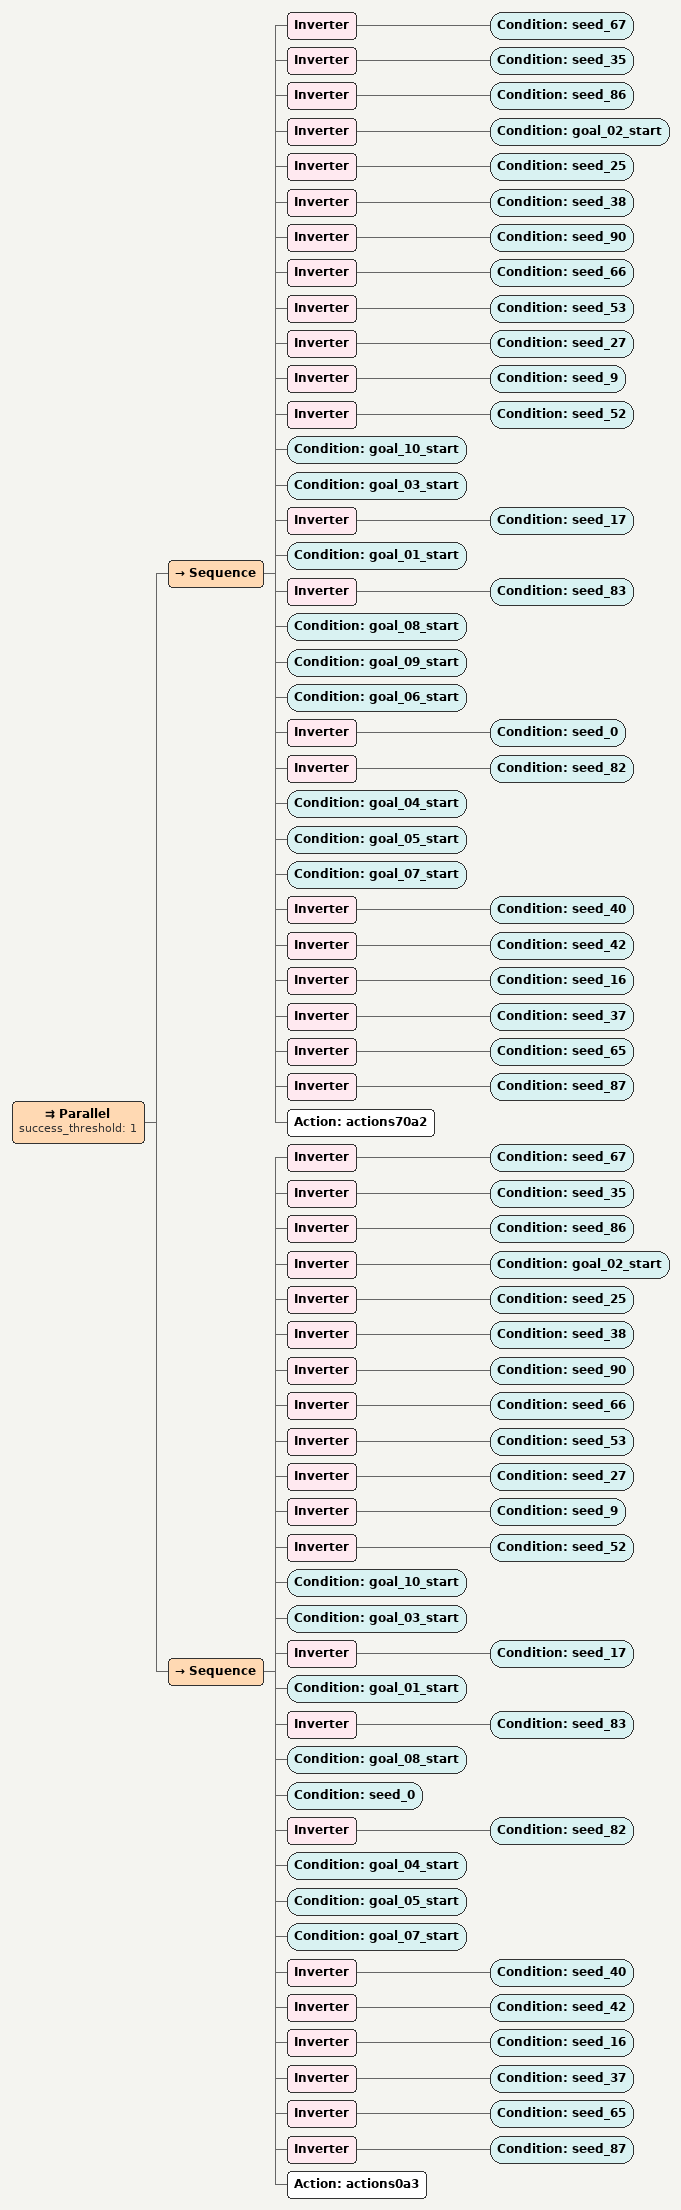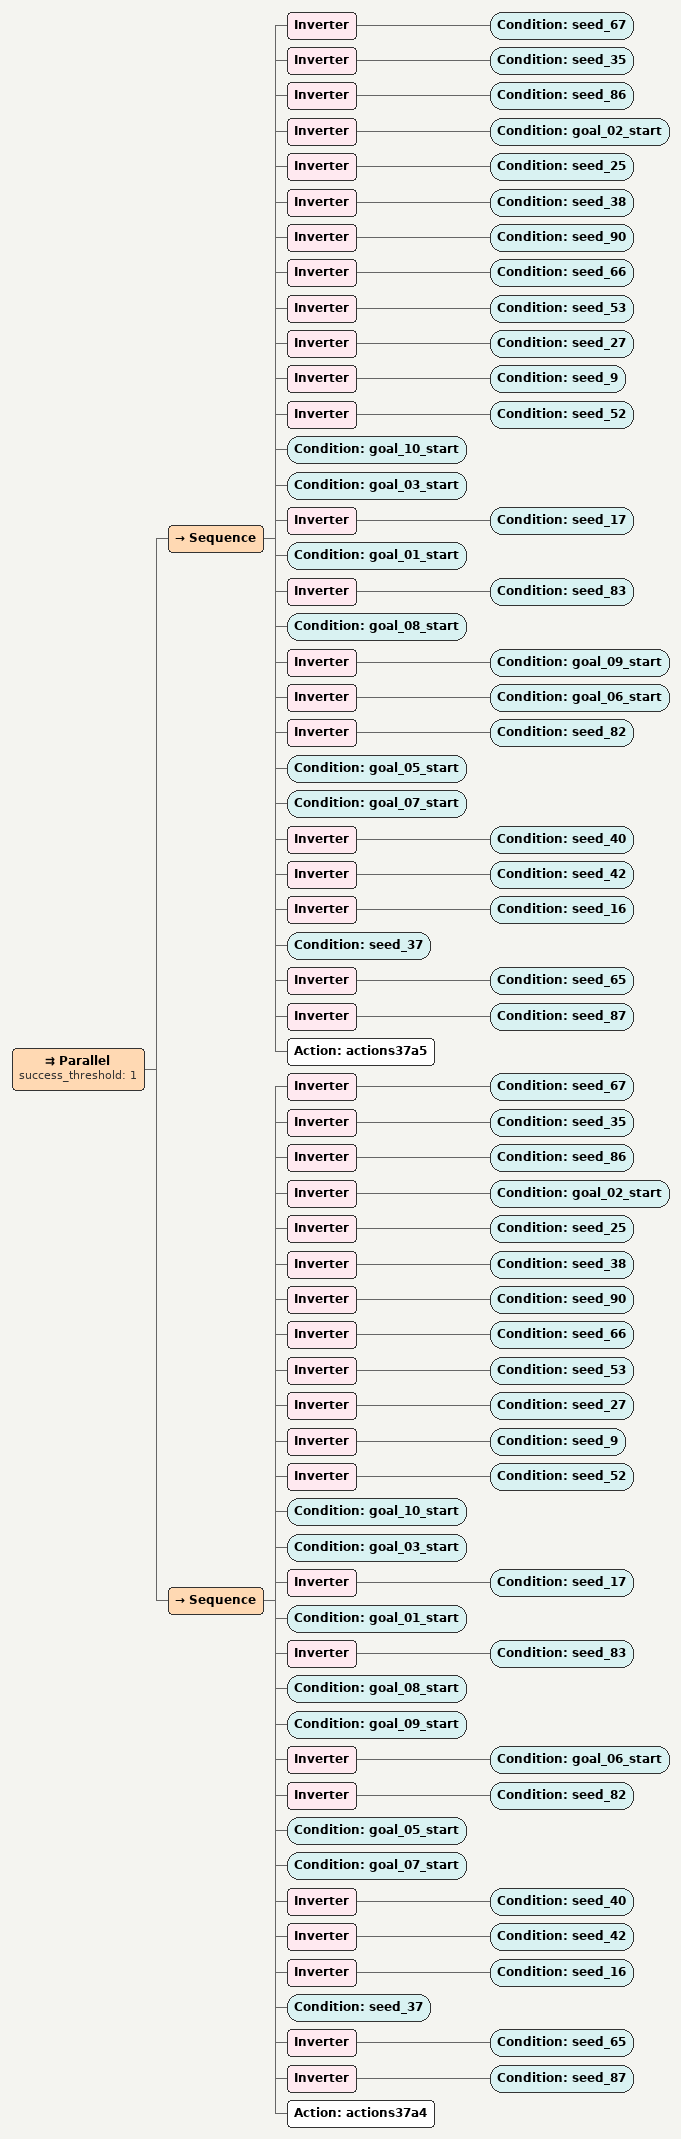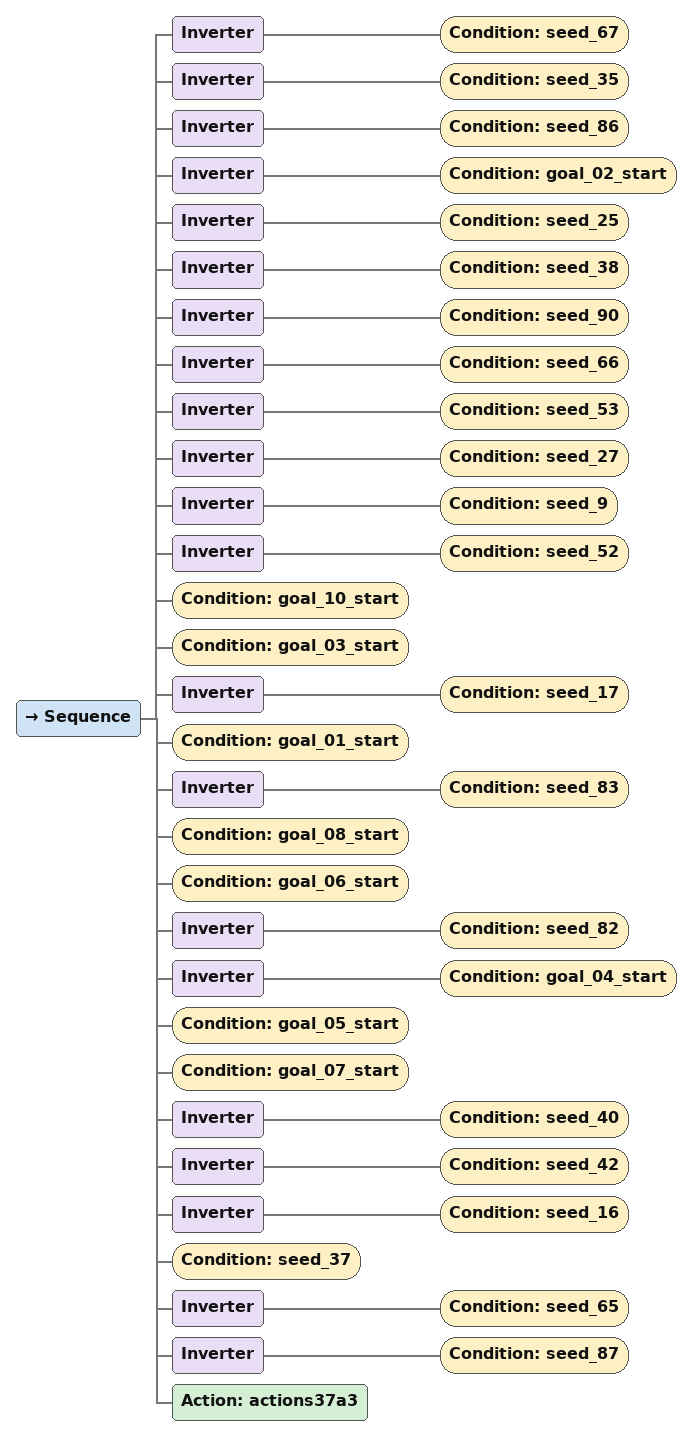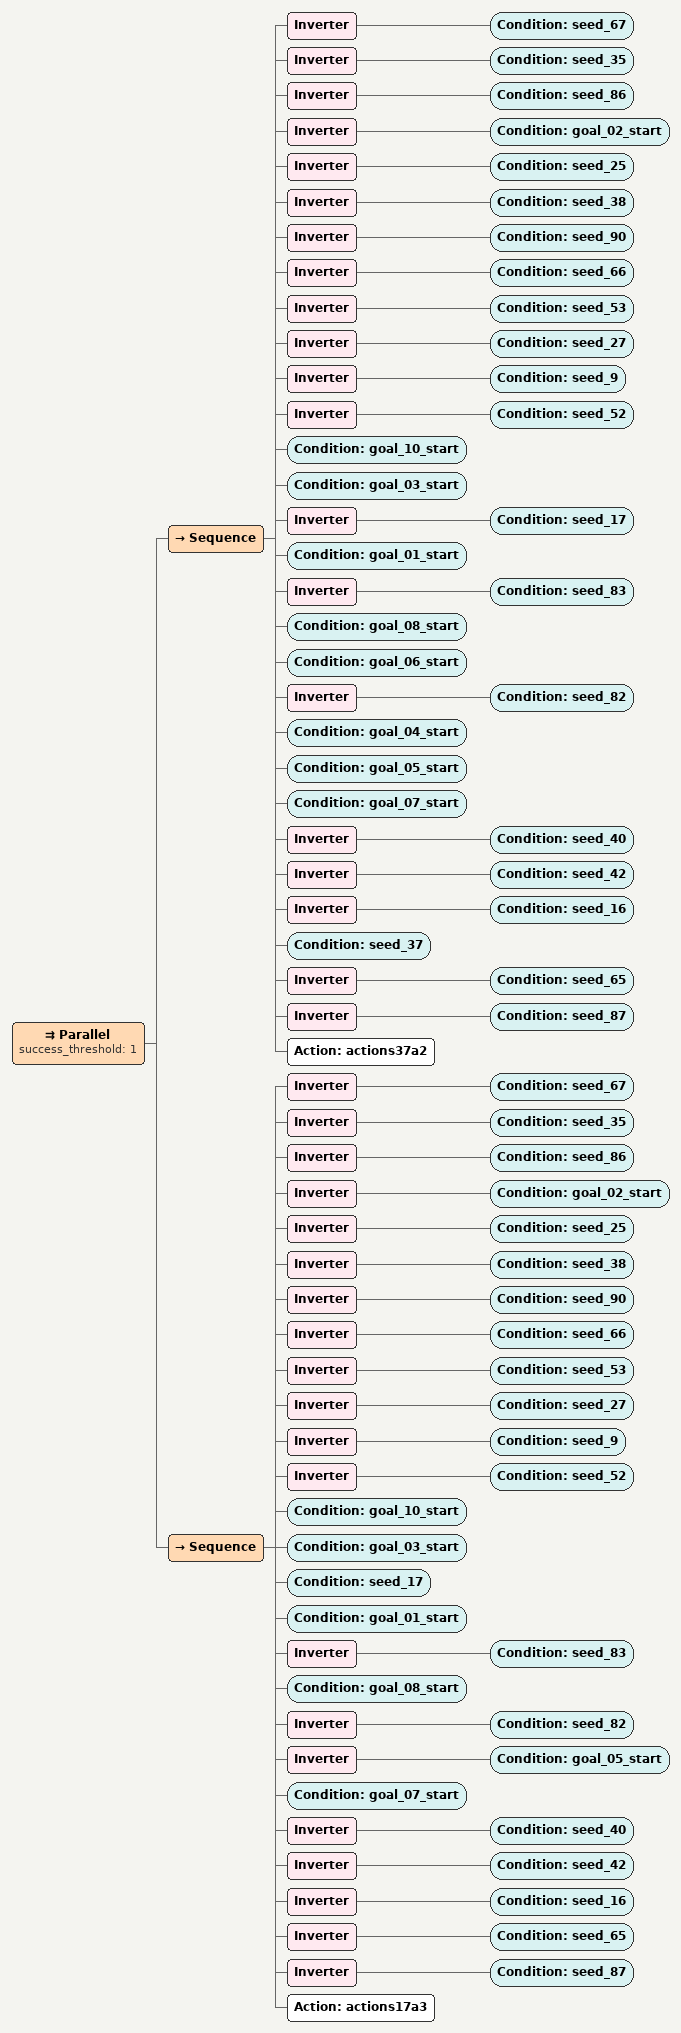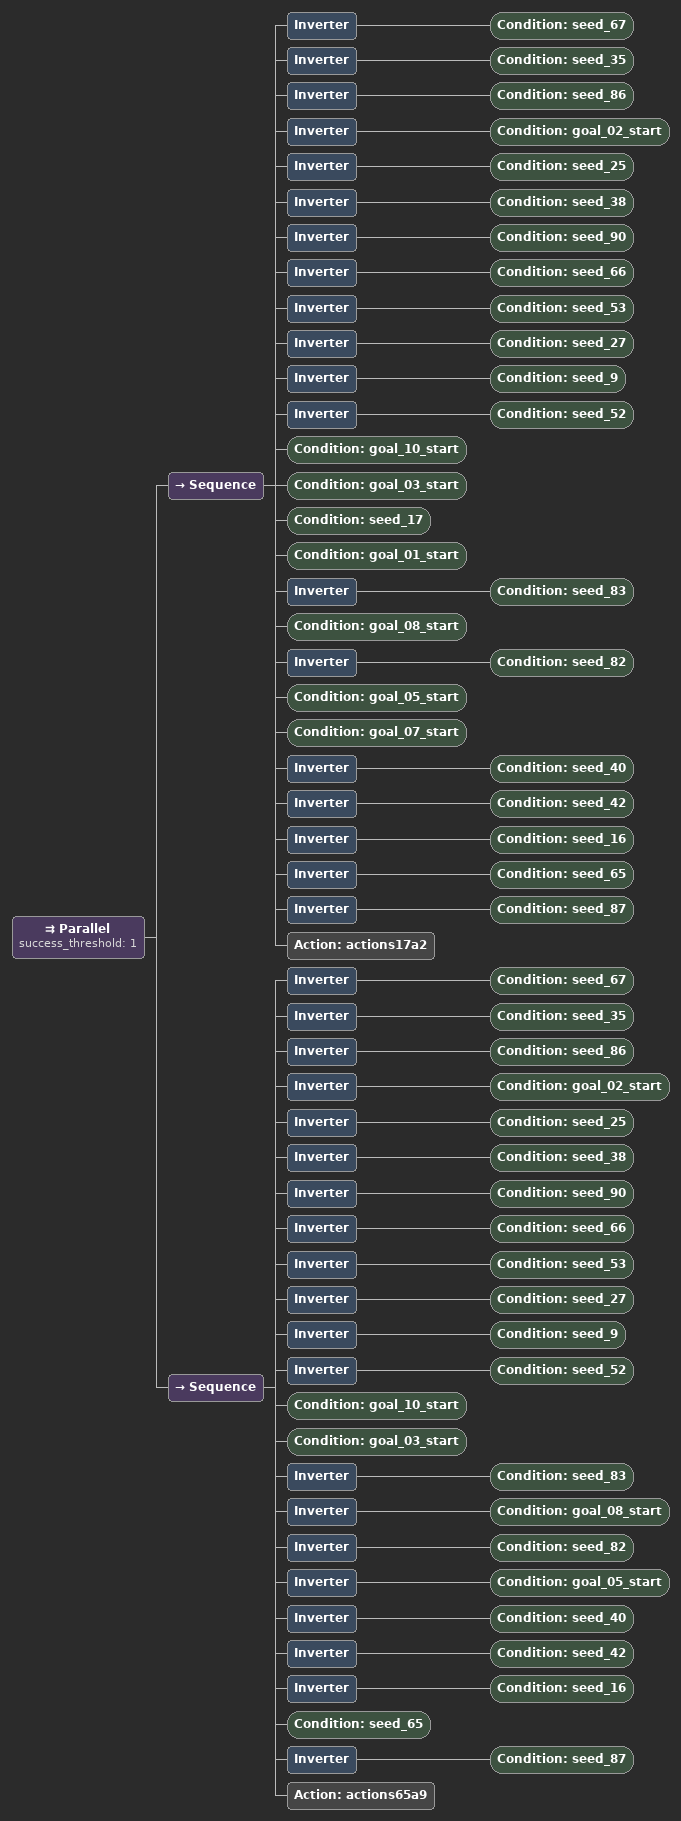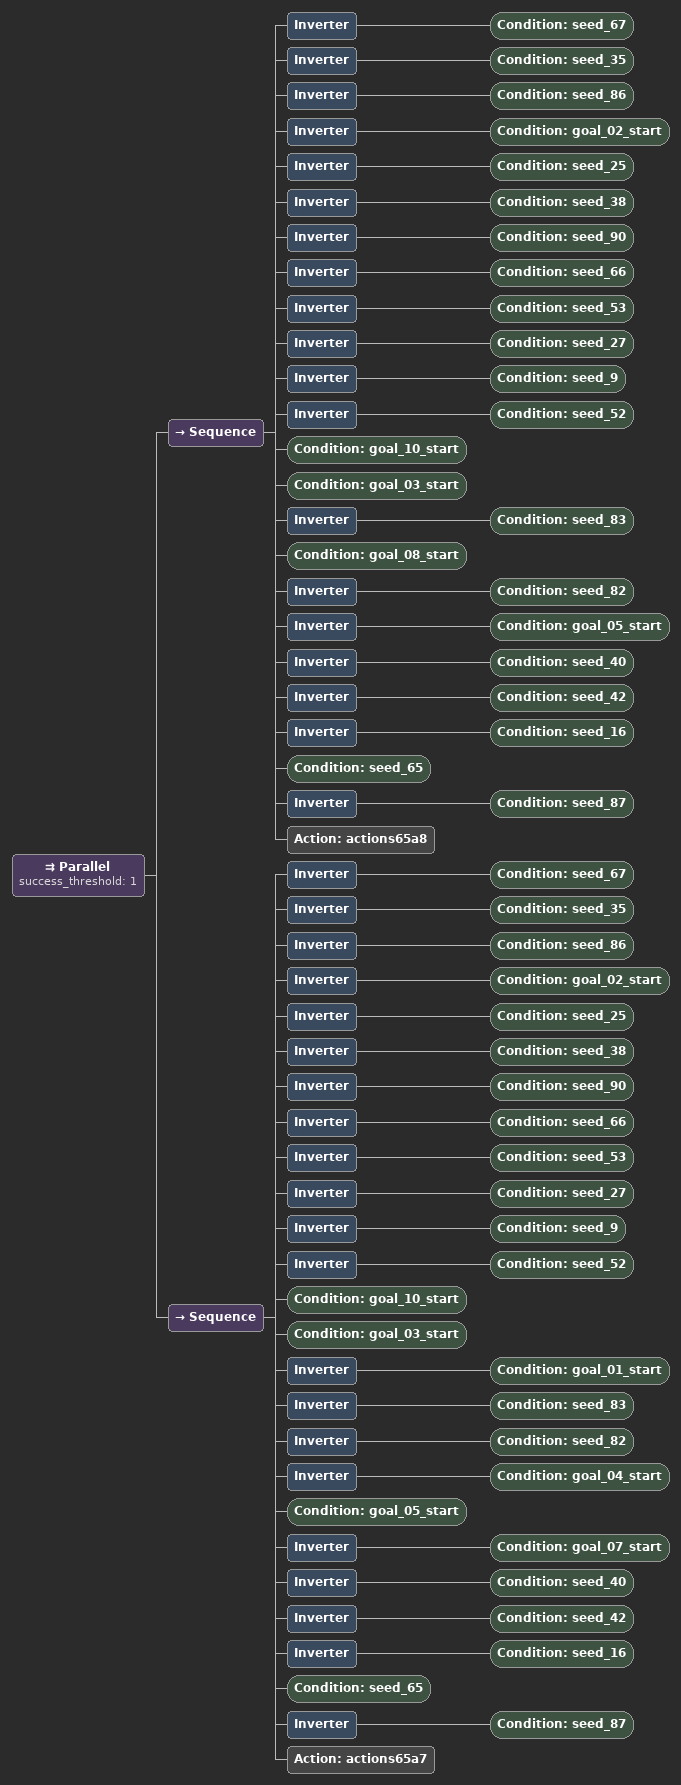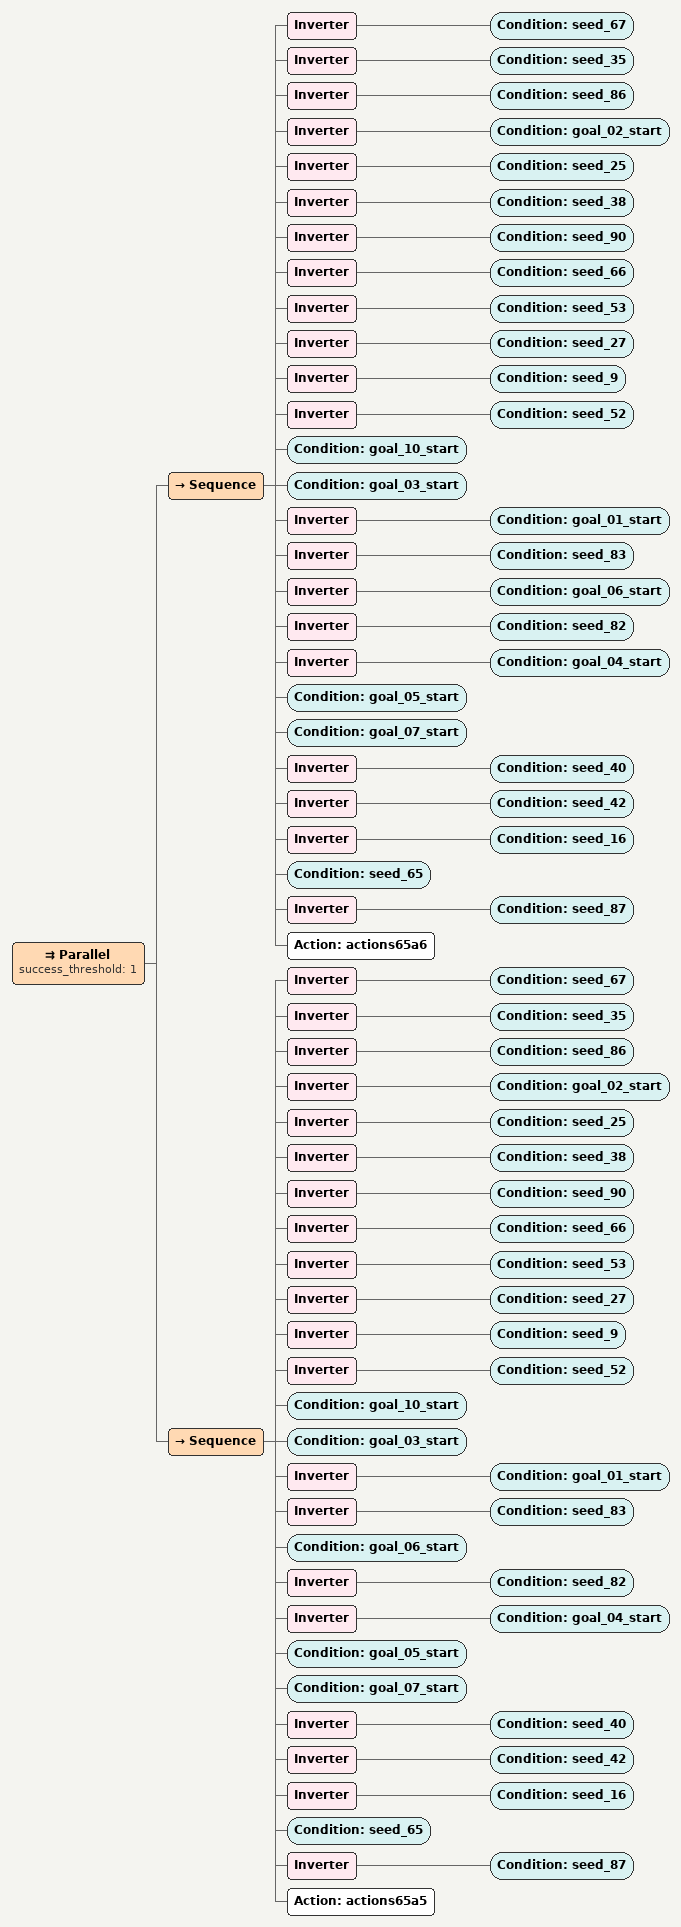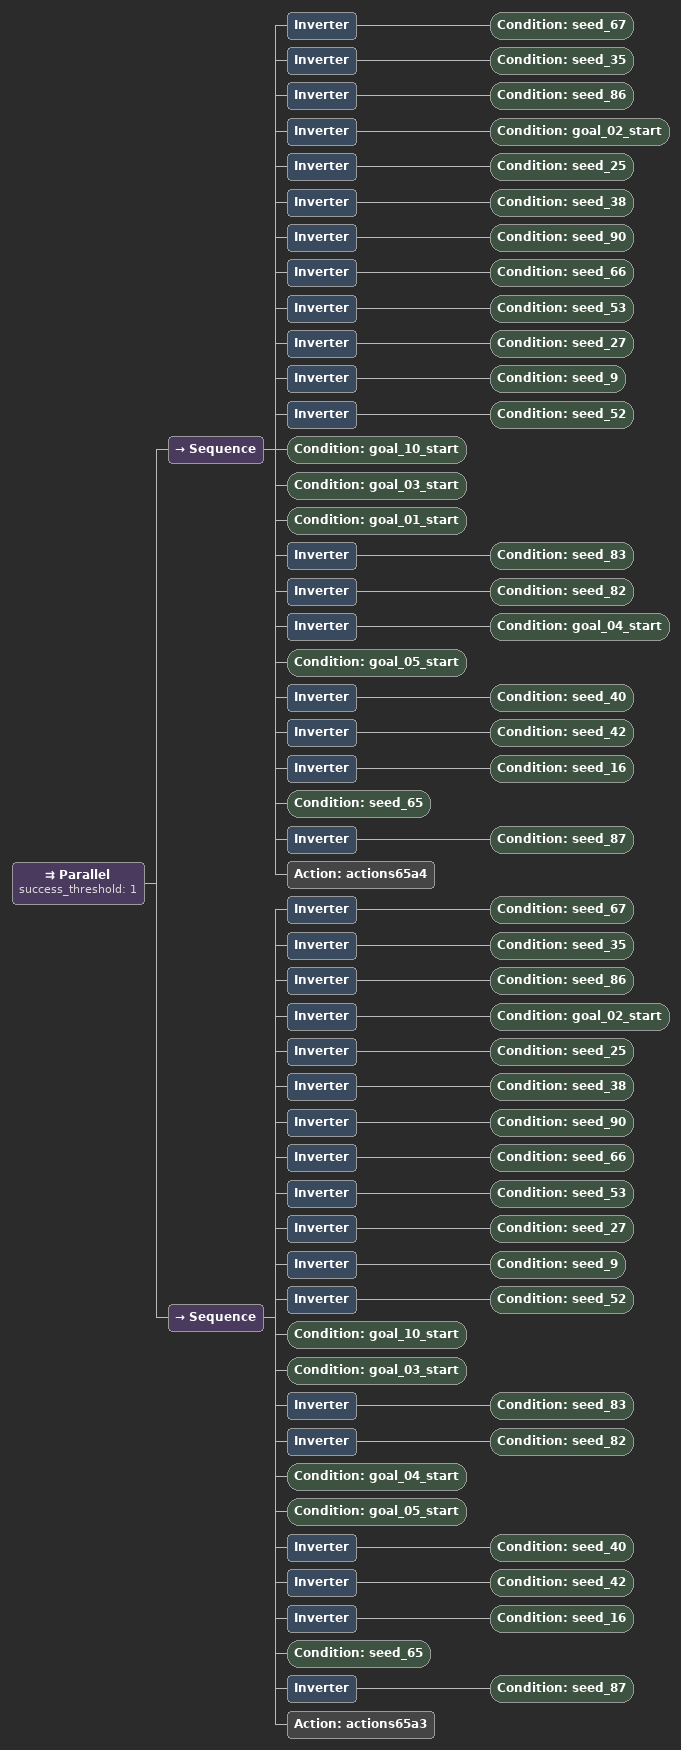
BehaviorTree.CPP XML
<Parallel success_threshold="1">
  <Sequence>
    <Inverter>
      <Condition ID="seed_67"/>
    </Inverter>
    <Inverter>
      <Condition ID="seed_35"/>
    </Inverter>
    <Inverter>
      <Condition ID="seed_86"/>
    </Inverter>
    <Inverter>
      <Condition ID="goal_02_start"/>
    </Inverter>
    <Inverter>
      <Condition ID="seed_25"/>
    </Inverter>
    <Inverter>
      <Condition ID="seed_38"/>
    </Inverter>
    <Inverter>
      <Condition ID="seed_90"/>
    </Inverter>
    <Inverter>
      <Condition ID="seed_66"/>
    </Inverter>
    <Inverter>
      <Condition ID="seed_53"/>
    </Inverter>
    <Inverter>
      <Condition ID="seed_27"/>
    </Inverter>
    <Inverter>
      <Condition ID="seed_9"/>
    </Inverter>
    <Inverter>
      <Condition ID="seed_52"/>
    </Inverter>
    <Condition ID="goal_10_start"/>
    <Condition ID="goal_03_start"/>
    <Inverter>
      <Condition ID="seed_17"/>
    </Inverter>
    <Condition ID="goal_01_start"/>
    <Inverter>
      <Condition ID="seed_83"/>
    </Inverter>
    <Condition ID="goal_08_start"/>
    <Condition ID="goal_09_start"/>
    <Condition ID="goal_06_start"/>
    <Inverter>
      <Condition ID="seed_0"/>
    </Inverter>
    <Inverter>
      <Condition ID="seed_82"/>
    </Inverter>
    <Condition ID="goal_04_start"/>
    <Condition ID="goal_05_start"/>
    <Condition ID="goal_07_start"/>
    <Inverter>
      <Condition ID="seed_40"/>
    </Inverter>
    <Inverter>
      <Condition ID="seed_42"/>
    </Inverter>
    <Inverter>
      <Condition ID="seed_16"/>
    </Inverter>
    <Inverter>
      <Condition ID="seed_37"/>
    </Inverter>
    <Inverter>
      <Condition ID="seed_65"/>
    </Inverter>
    <Inverter>
      <Condition ID="seed_87"/>
    </Inverter>
    <Action ID="actions70a2"/>
  </Sequence>
  <Sequence>
    <Inverter>
      <Condition ID="seed_67"/>
    </Inverter>
    <Inverter>
      <Condition ID="seed_35"/>
    </Inverter>
    <Inverter>
      <Condition ID="seed_86"/>
    </Inverter>
    <Inverter>
      <Condition ID="goal_02_start"/>
    </Inverter>
    <Inverter>
      <Condition ID="seed_25"/>
    </Inverter>
    <Inverter>
      <Condition ID="seed_38"/>
    </Inverter>
    <Inverter>
      <Condition ID="seed_90"/>
    </Inverter>
    <Inverter>
      <Condition ID="seed_66"/>
    </Inverter>
    <Inverter>
      <Condition ID="seed_53"/>
    </Inverter>
    <Inverter>
      <Condition ID="seed_27"/>
    </Inverter>
    <Inverter>
      <Condition ID="seed_9"/>
    </Inverter>
    <Inverter>
      <Condition ID="seed_52"/>
    </Inverter>
    <Condition ID="goal_10_start"/>
    <Condition ID="goal_03_start"/>
    <Inverter>
      <Condition ID="seed_17"/>
    </Inverter>
    <Condition ID="goal_01_start"/>
    <Inverter>
      <Condition ID="seed_83"/>
    </Inverter>
    <Condition ID="goal_08_start"/>
    <Condition ID="seed_0"/>
    <Inverter>
      <Condition ID="seed_82"/>
    </Inverter>
    <Condition ID="goal_04_start"/>
    <Condition ID="goal_05_start"/>
    <Condition ID="goal_07_start"/>
    <Inverter>
      <Condition ID="seed_40"/>
    </Inverter>
    <Inverter>
      <Condition ID="seed_42"/>
    </Inverter>
    <Inverter>
      <Condition ID="seed_16"/>
    </Inverter>
    <Inverter>
      <Condition ID="seed_37"/>
    </Inverter>
    <Inverter>
      <Condition ID="seed_65"/>
    </Inverter>
    <Inverter>
      <Condition ID="seed_87"/>
    </Inverter>
    <Action ID="actions0a3"/>
  </Sequence>
</Parallel>

<Parallel success_threshold="1">
  <Sequence>
    <Inverter>
      <Condition ID="seed_67"/>
    </Inverter>
    <Inverter>
      <Condition ID="seed_35"/>
    </Inverter>
    <Inverter>
      <Condition ID="seed_86"/>
    </Inverter>
    <Inverter>
      <Condition ID="goal_02_start"/>
    </Inverter>
    <Inverter>
      <Condition ID="seed_25"/>
    </Inverter>
    <Inverter>
      <Condition ID="seed_38"/>
    </Inverter>
    <Inverter>
      <Condition ID="seed_90"/>
    </Inverter>
    <Inverter>
      <Condition ID="seed_66"/>
    </Inverter>
    <Inverter>
      <Condition ID="seed_53"/>
    </Inverter>
    <Inverter>
      <Condition ID="seed_27"/>
    </Inverter>
    <Inverter>
      <Condition ID="seed_9"/>
    </Inverter>
    <Inverter>
      <Condition ID="seed_52"/>
    </Inverter>
    <Condition ID="goal_10_start"/>
    <Condition ID="goal_03_start"/>
    <Inverter>
      <Condition ID="seed_17"/>
    </Inverter>
    <Condition ID="goal_01_start"/>
    <Inverter>
      <Condition ID="seed_83"/>
    </Inverter>
    <Condition ID="goal_08_start"/>
    <Inverter>
      <Condition ID="goal_09_start"/>
    </Inverter>
    <Inverter>
      <Condition ID="goal_06_start"/>
    </Inverter>
    <Inverter>
      <Condition ID="seed_82"/>
    </Inverter>
    <Condition ID="goal_05_start"/>
    <Condition ID="goal_07_start"/>
    <Inverter>
      <Condition ID="seed_40"/>
    </Inverter>
    <Inverter>
      <Condition ID="seed_42"/>
    </Inverter>
    <Inverter>
      <Condition ID="seed_16"/>
    </Inverter>
    <Condition ID="seed_37"/>
    <Inverter>
      <Condition ID="seed_65"/>
    </Inverter>
    <Inverter>
      <Condition ID="seed_87"/>
    </Inverter>
    <Action ID="actions37a5"/>
  </Sequence>
  <Sequence>
    <Inverter>
      <Condition ID="seed_67"/>
    </Inverter>
    <Inverter>
      <Condition ID="seed_35"/>
    </Inverter>
    <Inverter>
      <Condition ID="seed_86"/>
    </Inverter>
    <Inverter>
      <Condition ID="goal_02_start"/>
    </Inverter>
    <Inverter>
      <Condition ID="seed_25"/>
    </Inverter>
    <Inverter>
      <Condition ID="seed_38"/>
    </Inverter>
    <Inverter>
      <Condition ID="seed_90"/>
    </Inverter>
    <Inverter>
      <Condition ID="seed_66"/>
    </Inverter>
    <Inverter>
      <Condition ID="seed_53"/>
    </Inverter>
    <Inverter>
      <Condition ID="seed_27"/>
    </Inverter>
    <Inverter>
      <Condition ID="seed_9"/>
    </Inverter>
    <Inverter>
      <Condition ID="seed_52"/>
    </Inverter>
    <Condition ID="goal_10_start"/>
    <Condition ID="goal_03_start"/>
    <Inverter>
      <Condition ID="seed_17"/>
    </Inverter>
    <Condition ID="goal_01_start"/>
    <Inverter>
      <Condition ID="seed_83"/>
    </Inverter>
    <Condition ID="goal_08_start"/>
    <Condition ID="goal_09_start"/>
    <Inverter>
      <Condition ID="goal_06_start"/>
    </Inverter>
    <Inverter>
      <Condition ID="seed_82"/>
    </Inverter>
    <Condition ID="goal_05_start"/>
    <Condition ID="goal_07_start"/>
    <Inverter>
      <Condition ID="seed_40"/>
    </Inverter>
    <Inverter>
      <Condition ID="seed_42"/>
    </Inverter>
    <Inverter>
      <Condition ID="seed_16"/>
    </Inverter>
    <Condition ID="seed_37"/>
    <Inverter>
      <Condition ID="seed_65"/>
    </Inverter>
    <Inverter>
      <Condition ID="seed_87"/>
    </Inverter>
    <Action ID="actions37a4"/>
  </Sequence>
</Parallel>

<Sequence>
  <Inverter>
    <Condition ID="seed_67"/>
  </Inverter>
  <Inverter>
    <Condition ID="seed_35"/>
  </Inverter>
  <Inverter>
    <Condition ID="seed_86"/>
  </Inverter>
  <Inverter>
    <Condition ID="goal_02_start"/>
  </Inverter>
  <Inverter>
    <Condition ID="seed_25"/>
  </Inverter>
  <Inverter>
    <Condition ID="seed_38"/>
  </Inverter>
  <Inverter>
    <Condition ID="seed_90"/>
  </Inverter>
  <Inverter>
    <Condition ID="seed_66"/>
  </Inverter>
  <Inverter>
    <Condition ID="seed_53"/>
  </Inverter>
  <Inverter>
    <Condition ID="seed_27"/>
  </Inverter>
  <Inverter>
    <Condition ID="seed_9"/>
  </Inverter>
  <Inverter>
    <Condition ID="seed_52"/>
  </Inverter>
  <Condition ID="goal_10_start"/>
  <Condition ID="goal_03_start"/>
  <Inverter>
    <Condition ID="seed_17"/>
  </Inverter>
  <Condition ID="goal_01_start"/>
  <Inverter>
    <Condition ID="seed_83"/>
  </Inverter>
  <Condition ID="goal_08_start"/>
  <Condition ID="goal_06_start"/>
  <Inverter>
    <Condition ID="seed_82"/>
  </Inverter>
  <Inverter>
    <Condition ID="goal_04_start"/>
  </Inverter>
  <Condition ID="goal_05_start"/>
  <Condition ID="goal_07_start"/>
  <Inverter>
    <Condition ID="seed_40"/>
  </Inverter>
  <Inverter>
    <Condition ID="seed_42"/>
  </Inverter>
  <Inverter>
    <Condition ID="seed_16"/>
  </Inverter>
  <Condition ID="seed_37"/>
  <Inverter>
    <Condition ID="seed_65"/>
  </Inverter>
  <Inverter>
    <Condition ID="seed_87"/>
  </Inverter>
  <Action ID="actions37a3"/>
</Sequence>

<Parallel success_threshold="1">
  <Sequence>
    <Inverter>
      <Condition ID="seed_67"/>
    </Inverter>
    <Inverter>
      <Condition ID="seed_35"/>
    </Inverter>
    <Inverter>
      <Condition ID="seed_86"/>
    </Inverter>
    <Inverter>
      <Condition ID="goal_02_start"/>
    </Inverter>
    <Inverter>
      <Condition ID="seed_25"/>
    </Inverter>
    <Inverter>
      <Condition ID="seed_38"/>
    </Inverter>
    <Inverter>
      <Condition ID="seed_90"/>
    </Inverter>
    <Inverter>
      <Condition ID="seed_66"/>
    </Inverter>
    <Inverter>
      <Condition ID="seed_53"/>
    </Inverter>
    <Inverter>
      <Condition ID="seed_27"/>
    </Inverter>
    <Inverter>
      <Condition ID="seed_9"/>
    </Inverter>
    <Inverter>
      <Condition ID="seed_52"/>
    </Inverter>
    <Condition ID="goal_10_start"/>
    <Condition ID="goal_03_start"/>
    <Inverter>
      <Condition ID="seed_17"/>
    </Inverter>
    <Condition ID="goal_01_start"/>
    <Inverter>
      <Condition ID="seed_83"/>
    </Inverter>
    <Condition ID="goal_08_start"/>
    <Condition ID="goal_06_start"/>
    <Inverter>
      <Condition ID="seed_82"/>
    </Inverter>
    <Condition ID="goal_04_start"/>
    <Condition ID="goal_05_start"/>
    <Condition ID="goal_07_start"/>
    <Inverter>
      <Condition ID="seed_40"/>
    </Inverter>
    <Inverter>
      <Condition ID="seed_42"/>
    </Inverter>
    <Inverter>
      <Condition ID="seed_16"/>
    </Inverter>
    <Condition ID="seed_37"/>
    <Inverter>
      <Condition ID="seed_65"/>
    </Inverter>
    <Inverter>
      <Condition ID="seed_87"/>
    </Inverter>
    <Action ID="actions37a2"/>
  </Sequence>
  <Sequence>
    <Inverter>
      <Condition ID="seed_67"/>
    </Inverter>
    <Inverter>
      <Condition ID="seed_35"/>
    </Inverter>
    <Inverter>
      <Condition ID="seed_86"/>
    </Inverter>
    <Inverter>
      <Condition ID="goal_02_start"/>
    </Inverter>
    <Inverter>
      <Condition ID="seed_25"/>
    </Inverter>
    <Inverter>
      <Condition ID="seed_38"/>
    </Inverter>
    <Inverter>
      <Condition ID="seed_90"/>
    </Inverter>
    <Inverter>
      <Condition ID="seed_66"/>
    </Inverter>
    <Inverter>
      <Condition ID="seed_53"/>
    </Inverter>
    <Inverter>
      <Condition ID="seed_27"/>
    </Inverter>
    <Inverter>
      <Condition ID="seed_9"/>
    </Inverter>
    <Inverter>
      <Condition ID="seed_52"/>
    </Inverter>
    <Condition ID="goal_10_start"/>
    <Condition ID="goal_03_start"/>
    <Condition ID="seed_17"/>
    <Condition ID="goal_01_start"/>
    <Inverter>
      <Condition ID="seed_83"/>
    </Inverter>
    <Condition ID="goal_08_start"/>
    <Inverter>
      <Condition ID="seed_82"/>
    </Inverter>
    <Inverter>
      <Condition ID="goal_05_start"/>
    </Inverter>
    <Condition ID="goal_07_start"/>
    <Inverter>
      <Condition ID="seed_40"/>
    </Inverter>
    <Inverter>
      <Condition ID="seed_42"/>
    </Inverter>
    <Inverter>
      <Condition ID="seed_16"/>
    </Inverter>
    <Inverter>
      <Condition ID="seed_65"/>
    </Inverter>
    <Inverter>
      <Condition ID="seed_87"/>
    </Inverter>
    <Action ID="actions17a3"/>
  </Sequence>
</Parallel>

<Parallel success_threshold="1">
  <Sequence>
    <Inverter>
      <Condition ID="seed_67"/>
    </Inverter>
    <Inverter>
      <Condition ID="seed_35"/>
    </Inverter>
    <Inverter>
      <Condition ID="seed_86"/>
    </Inverter>
    <Inverter>
      <Condition ID="goal_02_start"/>
    </Inverter>
    <Inverter>
      <Condition ID="seed_25"/>
    </Inverter>
    <Inverter>
      <Condition ID="seed_38"/>
    </Inverter>
    <Inverter>
      <Condition ID="seed_90"/>
    </Inverter>
    <Inverter>
      <Condition ID="seed_66"/>
    </Inverter>
    <Inverter>
      <Condition ID="seed_53"/>
    </Inverter>
    <Inverter>
      <Condition ID="seed_27"/>
    </Inverter>
    <Inverter>
      <Condition ID="seed_9"/>
    </Inverter>
    <Inverter>
      <Condition ID="seed_52"/>
    </Inverter>
    <Condition ID="goal_10_start"/>
    <Condition ID="goal_03_start"/>
    <Condition ID="seed_17"/>
    <Condition ID="goal_01_start"/>
    <Inverter>
      <Condition ID="seed_83"/>
    </Inverter>
    <Condition ID="goal_08_start"/>
    <Inverter>
      <Condition ID="seed_82"/>
    </Inverter>
    <Condition ID="goal_05_start"/>
    <Condition ID="goal_07_start"/>
    <Inverter>
      <Condition ID="seed_40"/>
    </Inverter>
    <Inverter>
      <Condition ID="seed_42"/>
    </Inverter>
    <Inverter>
      <Condition ID="seed_16"/>
    </Inverter>
    <Inverter>
      <Condition ID="seed_65"/>
    </Inverter>
    <Inverter>
      <Condition ID="seed_87"/>
    </Inverter>
    <Action ID="actions17a2"/>
  </Sequence>
  <Sequence>
    <Inverter>
      <Condition ID="seed_67"/>
    </Inverter>
    <Inverter>
      <Condition ID="seed_35"/>
    </Inverter>
    <Inverter>
      <Condition ID="seed_86"/>
    </Inverter>
    <Inverter>
      <Condition ID="goal_02_start"/>
    </Inverter>
    <Inverter>
      <Condition ID="seed_25"/>
    </Inverter>
    <Inverter>
      <Condition ID="seed_38"/>
    </Inverter>
    <Inverter>
      <Condition ID="seed_90"/>
    </Inverter>
    <Inverter>
      <Condition ID="seed_66"/>
    </Inverter>
    <Inverter>
      <Condition ID="seed_53"/>
    </Inverter>
    <Inverter>
      <Condition ID="seed_27"/>
    </Inverter>
    <Inverter>
      <Condition ID="seed_9"/>
    </Inverter>
    <Inverter>
      <Condition ID="seed_52"/>
    </Inverter>
    <Condition ID="goal_10_start"/>
    <Condition ID="goal_03_start"/>
    <Inverter>
      <Condition ID="seed_83"/>
    </Inverter>
    <Inverter>
      <Condition ID="goal_08_start"/>
    </Inverter>
    <Inverter>
      <Condition ID="seed_82"/>
    </Inverter>
    <Inverter>
      <Condition ID="goal_05_start"/>
    </Inverter>
    <Inverter>
      <Condition ID="seed_40"/>
    </Inverter>
    <Inverter>
      <Condition ID="seed_42"/>
    </Inverter>
    <Inverter>
      <Condition ID="seed_16"/>
    </Inverter>
    <Condition ID="seed_65"/>
    <Inverter>
      <Condition ID="seed_87"/>
    </Inverter>
    <Action ID="actions65a9"/>
  </Sequence>
</Parallel>

<Parallel success_threshold="1">
  <Sequence>
    <Inverter>
      <Condition ID="seed_67"/>
    </Inverter>
    <Inverter>
      <Condition ID="seed_35"/>
    </Inverter>
    <Inverter>
      <Condition ID="seed_86"/>
    </Inverter>
    <Inverter>
      <Condition ID="goal_02_start"/>
    </Inverter>
    <Inverter>
      <Condition ID="seed_25"/>
    </Inverter>
    <Inverter>
      <Condition ID="seed_38"/>
    </Inverter>
    <Inverter>
      <Condition ID="seed_90"/>
    </Inverter>
    <Inverter>
      <Condition ID="seed_66"/>
    </Inverter>
    <Inverter>
      <Condition ID="seed_53"/>
    </Inverter>
    <Inverter>
      <Condition ID="seed_27"/>
    </Inverter>
    <Inverter>
      <Condition ID="seed_9"/>
    </Inverter>
    <Inverter>
      <Condition ID="seed_52"/>
    </Inverter>
    <Condition ID="goal_10_start"/>
    <Condition ID="goal_03_start"/>
    <Inverter>
      <Condition ID="seed_83"/>
    </Inverter>
    <Condition ID="goal_08_start"/>
    <Inverter>
      <Condition ID="seed_82"/>
    </Inverter>
    <Inverter>
      <Condition ID="goal_05_start"/>
    </Inverter>
    <Inverter>
      <Condition ID="seed_40"/>
    </Inverter>
    <Inverter>
      <Condition ID="seed_42"/>
    </Inverter>
    <Inverter>
      <Condition ID="seed_16"/>
    </Inverter>
    <Condition ID="seed_65"/>
    <Inverter>
      <Condition ID="seed_87"/>
    </Inverter>
    <Action ID="actions65a8"/>
  </Sequence>
  <Sequence>
    <Inverter>
      <Condition ID="seed_67"/>
    </Inverter>
    <Inverter>
      <Condition ID="seed_35"/>
    </Inverter>
    <Inverter>
      <Condition ID="seed_86"/>
    </Inverter>
    <Inverter>
      <Condition ID="goal_02_start"/>
    </Inverter>
    <Inverter>
      <Condition ID="seed_25"/>
    </Inverter>
    <Inverter>
      <Condition ID="seed_38"/>
    </Inverter>
    <Inverter>
      <Condition ID="seed_90"/>
    </Inverter>
    <Inverter>
      <Condition ID="seed_66"/>
    </Inverter>
    <Inverter>
      <Condition ID="seed_53"/>
    </Inverter>
    <Inverter>
      <Condition ID="seed_27"/>
    </Inverter>
    <Inverter>
      <Condition ID="seed_9"/>
    </Inverter>
    <Inverter>
      <Condition ID="seed_52"/>
    </Inverter>
    <Condition ID="goal_10_start"/>
    <Condition ID="goal_03_start"/>
    <Inverter>
      <Condition ID="goal_01_start"/>
    </Inverter>
    <Inverter>
      <Condition ID="seed_83"/>
    </Inverter>
    <Inverter>
      <Condition ID="seed_82"/>
    </Inverter>
    <Inverter>
      <Condition ID="goal_04_start"/>
    </Inverter>
    <Condition ID="goal_05_start"/>
    <Inverter>
      <Condition ID="goal_07_start"/>
    </Inverter>
    <Inverter>
      <Condition ID="seed_40"/>
    </Inverter>
    <Inverter>
      <Condition ID="seed_42"/>
    </Inverter>
    <Inverter>
      <Condition ID="seed_16"/>
    </Inverter>
    <Condition ID="seed_65"/>
    <Inverter>
      <Condition ID="seed_87"/>
    </Inverter>
    <Action ID="actions65a7"/>
  </Sequence>
</Parallel>

<Parallel success_threshold="1">
  <Sequence>
    <Inverter>
      <Condition ID="seed_67"/>
    </Inverter>
    <Inverter>
      <Condition ID="seed_35"/>
    </Inverter>
    <Inverter>
      <Condition ID="seed_86"/>
    </Inverter>
    <Inverter>
      <Condition ID="goal_02_start"/>
    </Inverter>
    <Inverter>
      <Condition ID="seed_25"/>
    </Inverter>
    <Inverter>
      <Condition ID="seed_38"/>
    </Inverter>
    <Inverter>
      <Condition ID="seed_90"/>
    </Inverter>
    <Inverter>
      <Condition ID="seed_66"/>
    </Inverter>
    <Inverter>
      <Condition ID="seed_53"/>
    </Inverter>
    <Inverter>
      <Condition ID="seed_27"/>
    </Inverter>
    <Inverter>
      <Condition ID="seed_9"/>
    </Inverter>
    <Inverter>
      <Condition ID="seed_52"/>
    </Inverter>
    <Condition ID="goal_10_start"/>
    <Condition ID="goal_03_start"/>
    <Inverter>
      <Condition ID="goal_01_start"/>
    </Inverter>
    <Inverter>
      <Condition ID="seed_83"/>
    </Inverter>
    <Inverter>
      <Condition ID="goal_06_start"/>
    </Inverter>
    <Inverter>
      <Condition ID="seed_82"/>
    </Inverter>
    <Inverter>
      <Condition ID="goal_04_start"/>
    </Inverter>
    <Condition ID="goal_05_start"/>
    <Condition ID="goal_07_start"/>
    <Inverter>
      <Condition ID="seed_40"/>
    </Inverter>
    <Inverter>
      <Condition ID="seed_42"/>
    </Inverter>
    <Inverter>
      <Condition ID="seed_16"/>
    </Inverter>
    <Condition ID="seed_65"/>
    <Inverter>
      <Condition ID="seed_87"/>
    </Inverter>
    <Action ID="actions65a6"/>
  </Sequence>
  <Sequence>
    <Inverter>
      <Condition ID="seed_67"/>
    </Inverter>
    <Inverter>
      <Condition ID="seed_35"/>
    </Inverter>
    <Inverter>
      <Condition ID="seed_86"/>
    </Inverter>
    <Inverter>
      <Condition ID="goal_02_start"/>
    </Inverter>
    <Inverter>
      <Condition ID="seed_25"/>
    </Inverter>
    <Inverter>
      <Condition ID="seed_38"/>
    </Inverter>
    <Inverter>
      <Condition ID="seed_90"/>
    </Inverter>
    <Inverter>
      <Condition ID="seed_66"/>
    </Inverter>
    <Inverter>
      <Condition ID="seed_53"/>
    </Inverter>
    <Inverter>
      <Condition ID="seed_27"/>
    </Inverter>
    <Inverter>
      <Condition ID="seed_9"/>
    </Inverter>
    <Inverter>
      <Condition ID="seed_52"/>
    </Inverter>
    <Condition ID="goal_10_start"/>
    <Condition ID="goal_03_start"/>
    <Inverter>
      <Condition ID="goal_01_start"/>
    </Inverter>
    <Inverter>
      <Condition ID="seed_83"/>
    </Inverter>
    <Condition ID="goal_06_start"/>
    <Inverter>
      <Condition ID="seed_82"/>
    </Inverter>
    <Inverter>
      <Condition ID="goal_04_start"/>
    </Inverter>
    <Condition ID="goal_05_start"/>
    <Condition ID="goal_07_start"/>
    <Inverter>
      <Condition ID="seed_40"/>
    </Inverter>
    <Inverter>
      <Condition ID="seed_42"/>
    </Inverter>
    <Inverter>
      <Condition ID="seed_16"/>
    </Inverter>
    <Condition ID="seed_65"/>
    <Inverter>
      <Condition ID="seed_87"/>
    </Inverter>
    <Action ID="actions65a5"/>
  </Sequence>
</Parallel>

<Parallel success_threshold="1">
  <Sequence>
    <Inverter>
      <Condition ID="seed_67"/>
    </Inverter>
    <Inverter>
      <Condition ID="seed_35"/>
    </Inverter>
    <Inverter>
      <Condition ID="seed_86"/>
    </Inverter>
    <Inverter>
      <Condition ID="goal_02_start"/>
    </Inverter>
    <Inverter>
      <Condition ID="seed_25"/>
    </Inverter>
    <Inverter>
      <Condition ID="seed_38"/>
    </Inverter>
    <Inverter>
      <Condition ID="seed_90"/>
    </Inverter>
    <Inverter>
      <Condition ID="seed_66"/>
    </Inverter>
    <Inverter>
      <Condition ID="seed_53"/>
    </Inverter>
    <Inverter>
      <Condition ID="seed_27"/>
    </Inverter>
    <Inverter>
      <Condition ID="seed_9"/>
    </Inverter>
    <Inverter>
      <Condition ID="seed_52"/>
    </Inverter>
    <Condition ID="goal_10_start"/>
    <Condition ID="goal_03_start"/>
    <Condition ID="goal_01_start"/>
    <Inverter>
      <Condition ID="seed_83"/>
    </Inverter>
    <Inverter>
      <Condition ID="seed_82"/>
    </Inverter>
    <Inverter>
      <Condition ID="goal_04_start"/>
    </Inverter>
    <Condition ID="goal_05_start"/>
    <Inverter>
      <Condition ID="seed_40"/>
    </Inverter>
    <Inverter>
      <Condition ID="seed_42"/>
    </Inverter>
    <Inverter>
      <Condition ID="seed_16"/>
    </Inverter>
    <Condition ID="seed_65"/>
    <Inverter>
      <Condition ID="seed_87"/>
    </Inverter>
    <Action ID="actions65a4"/>
  </Sequence>
  <Sequence>
    <Inverter>
      <Condition ID="seed_67"/>
    </Inverter>
    <Inverter>
      <Condition ID="seed_35"/>
    </Inverter>
    <Inverter>
      <Condition ID="seed_86"/>
    </Inverter>
    <Inverter>
      <Condition ID="goal_02_start"/>
    </Inverter>
    <Inverter>
      <Condition ID="seed_25"/>
    </Inverter>
    <Inverter>
      <Condition ID="seed_38"/>
    </Inverter>
    <Inverter>
      <Condition ID="seed_90"/>
    </Inverter>
    <Inverter>
      <Condition ID="seed_66"/>
    </Inverter>
    <Inverter>
      <Condition ID="seed_53"/>
    </Inverter>
    <Inverter>
      <Condition ID="seed_27"/>
    </Inverter>
    <Inverter>
      <Condition ID="seed_9"/>
    </Inverter>
    <Inverter>
      <Condition ID="seed_52"/>
    </Inverter>
    <Condition ID="goal_10_start"/>
    <Condition ID="goal_03_start"/>
    <Inverter>
      <Condition ID="seed_83"/>
    </Inverter>
    <Inverter>
      <Condition ID="seed_82"/>
    </Inverter>
    <Condition ID="goal_04_start"/>
    <Condition ID="goal_05_start"/>
    <Inverter>
      <Condition ID="seed_40"/>
    </Inverter>
    <Inverter>
      <Condition ID="seed_42"/>
    </Inverter>
    <Inverter>
      <Condition ID="seed_16"/>
    </Inverter>
    <Condition ID="seed_65"/>
    <Inverter>
      <Condition ID="seed_87"/>
    </Inverter>
    <Action ID="actions65a3"/>
  </Sequence>
</Parallel>
